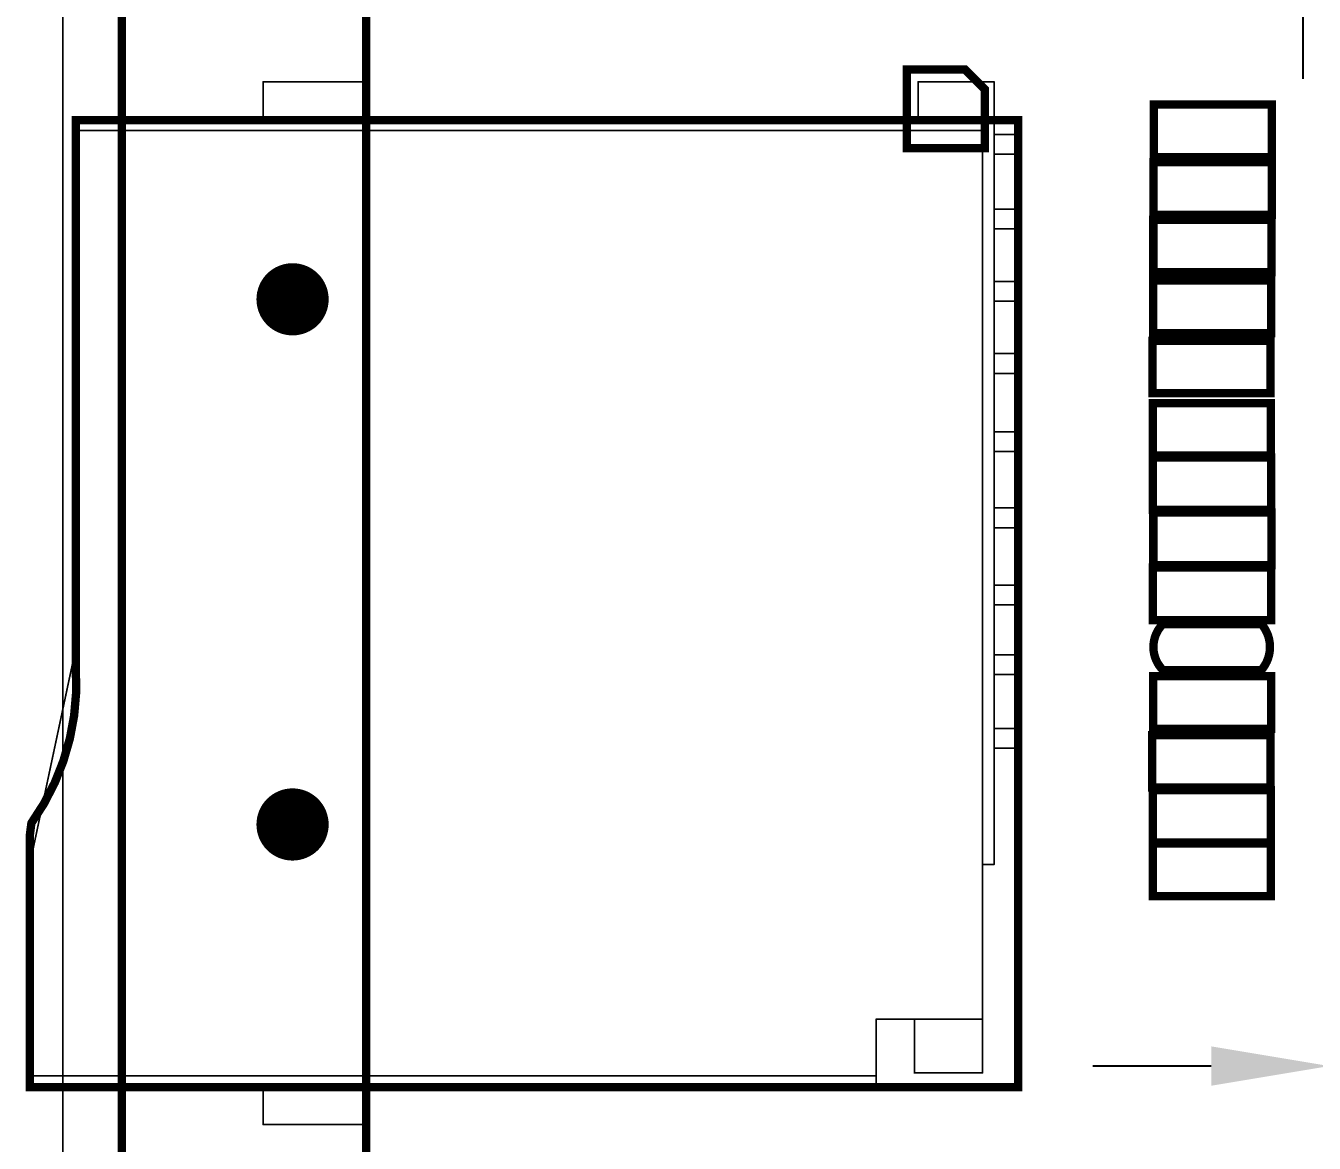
# Model space of a CAD drawing. Extents: x -54 to 75, y -63 to 45.
# Drawn here: x -41.84 to -22.22, y -47.85 to -30.83 of the extents above; entities that cross this region are included whole.
import ezdxf

# ---------------------------------------------------------------- set-up
doc = ezdxf.new("R2010")
doc.units = 0
doc.header["$MEASUREMENT"] = 0
doc.linetypes.add('PADS_DASH_38100', pattern=[0.254, 0.127, -0.127])
doc.linetypes.add('TRMIDX_9', pattern=[2, 1, 1])
doc.layers.get('0').update_dxf_attribs({"linetype": 'CONTINUOUS'})
doc.layers.get('Defpoints').update_dxf_attribs({"linetype": 'CONTINUOUS'})
for name, color, linetype in [('2D_LINE_01', 255, 'CONTINUOUS'), ('BOARD_OUTLINE_00', 254, 'CONTINUOUS'), ('DRIL_NPLTE_THRU_01', 3, 'CONTINUOUS'), ('DRIL_PLTE_THRU_01', 3, 'CONTINUOUS'), ('DRIL_SYMBOL', 254, 'CONTINUOUS'), ('PART_TOP_2DLINE_01', 254, 'CONTINUOUS'), ('PART_TOP_2DLINE_126', 254, 'CONTINUOUS'), ('PART_TOP_COPPER_01', 254, 'CONTINUOUS')]:
    doc.layers.add(name, color=color, linetype=linetype)
doc.dimstyles.get("Standard").update_dxf_attribs({"dimscale": 10, "dimtxt": 0.18, "dimasz": 0.18, "dimexe": 0.18, "dimexo": 0.0625, "dimgap": 0.09, "dimtad": 0, "dimtih": 1, "dimtoh": 1, "dimzin": 0, "dimdsep": 46, "dimtxsty": 'Standard', "dimcen": 0.09, "dimadec": 0, "dimazin": 0, "dimtfac": 1, "dimtofl": 0, "dimtmove": 0, "dimatfit": 3, "dimfxl": 1, "dimtolj": 1, "dimtzin": 0, "dimarcsym": 0})

# ---------------------------------------------------------------- blocks, each defined once
blk = doc.blocks.new('BOARD_1')
at = {"layer": 'BOARD_OUTLINE_00', "const_width": 0.127}
blk.add_lwpolyline([(0, 0), (6.847, 0), (6.847, 4.142), (9.561, 4.142), (9.561, 0.199), (25.267, 0.199, 0.185339), (28.735, 2.042, 0.15749), (29.993, 5.027), (29.993, 32.25, 0.340915), (25.686, 36.557), (-5.758, 36.557, 0.19257), (-8.738, 35.265, 0.140096), (-10.137, 32.77), (-10.137, 10.091), (-10.114, 10.091), (-10.114, 4.314), (-10.243, 4.314, 0.201635), (-8.997, 1.213, 0.196192), (-6.063, -0.004), (0, -0.004)], format="xyb", close=True, dxfattribs=at)
blk = doc.blocks.new('SMOOTH_0$0254')
at = {"const_width": 0.0127}
blk.add_lwpolyline([(-0.00635, 0, 1), (0.00635, 0, 1)], format="xyb", close=True, dxfattribs=at)
blk = doc.blocks.new('DRAWING_5')
at = {"layer": '2D_LINE_01', "const_width": 0.0254}
blk.add_lwpolyline([(0, 0), (0, -3.423)], dxfattribs=at)
at = {"layer": '2D_LINE_01'}
for p in [(0, 0), (0, -3.423)]:
    blk.add_blockref('SMOOTH_0$0254', p, dxfattribs=at)
blk = doc.blocks.new('DRAWING_6')
at = {"layer": '2D_LINE_01', "const_width": 0.0254}
blk.add_lwpolyline([(0, 0), (0, 9.12)], dxfattribs=at)
at = {"layer": '2D_LINE_01'}
for p in [(0, 9.12), (0, 0)]:
    blk.add_blockref('SMOOTH_0$0254', p, dxfattribs=at)
blk = doc.blocks.new('DRAWING_7')
at = {"layer": '2D_LINE_01', "linetype": 'PADS_DASH_38100', "const_width": 0.0254}
blk.add_lwpolyline([(0, 0), (0, 5.72527)], dxfattribs=at)
at = {"layer": '2D_LINE_01'}
for p in [(0, 5.72527), (0, 0)]:
    blk.add_blockref('SMOOTH_0$0254', p, dxfattribs=at)
blk = doc.blocks.new('DRAWING_8')
at = {"layer": '2D_LINE_01', "const_width": 0.0254}
blk.add_lwpolyline([(0, 0), (0, 11.98775)], dxfattribs=at)
at = {"layer": '2D_LINE_01'}
for p in [(0, 11.98775), (0, 0)]:
    blk.add_blockref('SMOOTH_0$0254', p, dxfattribs=at)
blk = doc.blocks.new('DRAWING_9')
at = {"layer": '2D_LINE_01', "const_width": 0.0254}
blk.add_lwpolyline([(0, 0), (0, -8.104)], dxfattribs=at)
at = {"layer": '2D_LINE_01'}
for p in [(0, 0), (0, -8.104)]:
    blk.add_blockref('SMOOTH_0$0254', p, dxfattribs=at)
blk = doc.blocks.new('DRAWING_10')
at = {"layer": '2D_LINE_01', "const_width": 0.0254}
blk.add_lwpolyline([(0, 0), (-0.675, -3.173)], dxfattribs=at)
at = {"layer": '2D_LINE_01'}
for p in [(0, 0), (-0.675, -3.173)]:
    blk.add_blockref('SMOOTH_0$0254', p, dxfattribs=at)
blk = doc.blocks.new('DRAWING_12')
at = {"layer": '2D_LINE_01', "const_width": 0.0254}
blk.add_lwpolyline([(0, 0), (0, -0.592)], dxfattribs=at)
at = {"layer": '2D_LINE_01'}
for p in [(0, 0), (0, -0.592)]:
    blk.add_blockref('SMOOTH_0$0254', p, dxfattribs=at)
blk = doc.blocks.new('DRAWING_13')
at = {"layer": '2D_LINE_01', "const_width": 0.0254}
blk.add_lwpolyline([(0, 0), (0, -0.591866)], dxfattribs=at)
at = {"layer": '2D_LINE_01'}
for p in [(0, 0), (0, -0.591866)]:
    blk.add_blockref('SMOOTH_0$0254', p, dxfattribs=at)
blk = doc.blocks.new('DRAWING_14')
at = {"layer": '2D_LINE_01', "const_width": 0.0254}
blk.add_lwpolyline([(0, 0), (0, 0.591866)], dxfattribs=at)
at = {"layer": '2D_LINE_01'}
for p in [(0, 0.591866), (0, 0)]:
    blk.add_blockref('SMOOTH_0$0254', p, dxfattribs=at)
blk = doc.blocks.new('DRAWING_15')
at = {"layer": '2D_LINE_01', "const_width": 0.0254}
blk.add_lwpolyline([(0, 0), (0, 0.592)], dxfattribs=at)
at = {"layer": '2D_LINE_01'}
for p in [(0, 0.592), (0, 0)]:
    blk.add_blockref('SMOOTH_0$0254', p, dxfattribs=at)
blk = doc.blocks.new('DRAWING_26')
at = {"layer": '2D_LINE_01', "const_width": 0.0254}
blk.add_lwpolyline([(0, 0), (0, 1.01)], dxfattribs=at)
at = {"layer": '2D_LINE_01'}
for p in [(0, 1.01), (0, 0)]:
    blk.add_blockref('SMOOTH_0$0254', p, dxfattribs=at)
blk = doc.blocks.new('DRAWING_28')
at = {"layer": '2D_LINE_01', "const_width": 0.0254}
blk.add_lwpolyline([(0, 0), (0, -0.817)], dxfattribs=at)
at = {"layer": '2D_LINE_01'}
for p in [(0, 0), (0, -0.817)]:
    blk.add_blockref('SMOOTH_0$0254', p, dxfattribs=at)
blk = doc.blocks.new('DRAWING_29')
at = {"layer": '2D_LINE_01', "const_width": 0.0254}
blk.add_lwpolyline([(0, 0), (0, -0.592)], dxfattribs=at)
at = {"layer": '2D_LINE_01'}
for p in [(0, 0), (0, -0.592)]:
    blk.add_blockref('SMOOTH_0$0254', p, dxfattribs=at)
blk = doc.blocks.new('DRAWING_32')
at = {"layer": '2D_LINE_01', "const_width": 0.0254}
blk.add_lwpolyline([(0, 0), (0, 3.177138)], dxfattribs=at)
at = {"layer": '2D_LINE_01'}
for p in [(0, 3.177138), (0, 0)]:
    blk.add_blockref('SMOOTH_0$0254', p, dxfattribs=at)
blk = doc.blocks.new('DRAWING_33')
at = {"layer": '2D_LINE_01', "linetype": 'PADS_DASH_38100', "const_width": 0.0254}
blk.add_lwpolyline([(0, 0), (0, 11.179)], dxfattribs=at)
at = {"layer": '2D_LINE_01'}
for p in [(0, 11.179), (0, 0)]:
    blk.add_blockref('SMOOTH_0$0254', p, dxfattribs=at)
blk = doc.blocks.new('DRAWING_34')
at = {"layer": '2D_LINE_01', "const_width": 0.0254}
blk.add_lwpolyline([(0, 0), (0, 11.921)], dxfattribs=at)
at = {"layer": '2D_LINE_01'}
for p in [(0, 11.921), (0, 0)]:
    blk.add_blockref('SMOOTH_0$0254', p, dxfattribs=at)
blk = doc.blocks.new('DRAWING_35')
at = {"layer": '2D_LINE_01', "const_width": 0.0254}
blk.add_lwpolyline([(0, 0), (0, -0.3)], dxfattribs=at)
at = {"layer": '2D_LINE_01'}
for p in [(0, 0), (0, -0.3)]:
    blk.add_blockref('SMOOTH_0$0254', p, dxfattribs=at)
blk = doc.blocks.new('DRAWING_36')
at = {"layer": '2D_LINE_01', "const_width": 0.0254}
blk.add_lwpolyline([(0, 0), (0, -0.3)], dxfattribs=at)
at = {"layer": '2D_LINE_01'}
for p in [(0, 0), (0, -0.3)]:
    blk.add_blockref('SMOOTH_0$0254', p, dxfattribs=at)
blk = doc.blocks.new('DRAWING_37')
at = {"layer": '2D_LINE_01', "const_width": 0.0254}
blk.add_lwpolyline([(0, 0), (0, -0.3)], dxfattribs=at)
at = {"layer": '2D_LINE_01'}
for p in [(0, 0), (0, -0.3)]:
    blk.add_blockref('SMOOTH_0$0254', p, dxfattribs=at)
blk = doc.blocks.new('DRAWING_38')
at = {"layer": '2D_LINE_01', "const_width": 0.0254}
blk.add_lwpolyline([(0, 0), (0, -0.3)], dxfattribs=at)
at = {"layer": '2D_LINE_01'}
for p in [(0, 0), (0, -0.3)]:
    blk.add_blockref('SMOOTH_0$0254', p, dxfattribs=at)
blk = doc.blocks.new('DRAWING_39')
at = {"layer": '2D_LINE_01', "const_width": 0.0254}
blk.add_lwpolyline([(0, 0), (0, -0.3)], dxfattribs=at)
at = {"layer": '2D_LINE_01'}
for p in [(0, 0), (0, -0.3)]:
    blk.add_blockref('SMOOTH_0$0254', p, dxfattribs=at)
blk = doc.blocks.new('DRAWING_40')
at = {"layer": '2D_LINE_01', "const_width": 0.0254}
blk.add_lwpolyline([(0, 0), (0, -0.3)], dxfattribs=at)
at = {"layer": '2D_LINE_01'}
for p in [(0, 0), (0, -0.3)]:
    blk.add_blockref('SMOOTH_0$0254', p, dxfattribs=at)
blk = doc.blocks.new('DRAWING_41')
at = {"layer": '2D_LINE_01', "const_width": 0.0254}
blk.add_lwpolyline([(0, 0), (0, -0.3)], dxfattribs=at)
at = {"layer": '2D_LINE_01'}
for p in [(0, 0), (0, -0.3)]:
    blk.add_blockref('SMOOTH_0$0254', p, dxfattribs=at)
blk = doc.blocks.new('DRAWING_42')
at = {"layer": '2D_LINE_01', "const_width": 0.0254}
blk.add_lwpolyline([(0, 0), (0, -0.3)], dxfattribs=at)
at = {"layer": '2D_LINE_01'}
for p in [(0, 0), (0, -0.3)]:
    blk.add_blockref('SMOOTH_0$0254', p, dxfattribs=at)
blk = doc.blocks.new('DRAWING_43')
at = {"layer": '2D_LINE_01', "const_width": 0.0254}
blk.add_lwpolyline([(0, 0), (0, -0.3)], dxfattribs=at)
at = {"layer": '2D_LINE_01'}
for p in [(0, 0), (0, -0.3)]:
    blk.add_blockref('SMOOTH_0$0254', p, dxfattribs=at)
blk = doc.blocks.new('DRAWING_45')
at = {"layer": '2D_LINE_01', "const_width": 0.0254}
blk.add_lwpolyline([(0, 0), (1.566, 0)], dxfattribs=at)
at = {"layer": '2D_LINE_01'}
for p in [(0, 0), (1.566, 0)]:
    blk.add_blockref('SMOOTH_0$0254', p, dxfattribs=at)
blk = doc.blocks.new('DRAWING_46')
at = {"layer": '2D_LINE_01', "const_width": 0.0254}
blk.add_lwpolyline([(0, 0), (12.878718, 0)], dxfattribs=at)
at = {"layer": '2D_LINE_01'}
for p in [(0, 0), (12.878718, 0)]:
    blk.add_blockref('SMOOTH_0$0254', p, dxfattribs=at)
blk = doc.blocks.new('DRAWING_51')
at = {"layer": '2D_LINE_01', "linetype": 'PADS_DASH_38100', "const_width": 0.0254}
blk.add_lwpolyline([(0, 0), (12.878718, 0)], dxfattribs=at)
at = {"layer": '2D_LINE_01'}
for p in [(0, 0), (12.878718, 0)]:
    blk.add_blockref('SMOOTH_0$0254', p, dxfattribs=at)
blk = doc.blocks.new('DRAWING_52')
at = {"layer": '2D_LINE_01', "const_width": 0.0254}
blk.add_lwpolyline([(0, 0), (1.036, 0)], dxfattribs=at)
at = {"layer": '2D_LINE_01'}
for p in [(0, 0), (1.036, 0)]:
    blk.add_blockref('SMOOTH_0$0254', p, dxfattribs=at)
blk = doc.blocks.new('DRAWING_53')
at = {"layer": '2D_LINE_01', "const_width": 0.0254}
blk.add_lwpolyline([(0, 0), (1.621, 0)], dxfattribs=at)
at = {"layer": '2D_LINE_01'}
for p in [(0, 0), (1.621, 0)]:
    blk.add_blockref('SMOOTH_0$0254', p, dxfattribs=at)
blk = doc.blocks.new('DRAWING_56')
at = {"layer": '2D_LINE_01', "const_width": 0.0254}
blk.add_lwpolyline([(0, 0), (0.176, 0)], dxfattribs=at)
at = {"layer": '2D_LINE_01'}
for p in [(0, 0), (0.176, 0)]:
    blk.add_blockref('SMOOTH_0$0254', p, dxfattribs=at)
blk = doc.blocks.new('DRAWING_57')
at = {"layer": '2D_LINE_01', "const_width": 0.0254}
blk.add_lwpolyline([(0, 0), (0.324, 0)], dxfattribs=at)
at = {"layer": '2D_LINE_01'}
for p in [(0, 0), (0.324, 0)]:
    blk.add_blockref('SMOOTH_0$0254', p, dxfattribs=at)
blk = doc.blocks.new('DRAWING_58')
at = {"layer": '2D_LINE_01', "const_width": 0.0254}
blk.add_lwpolyline([(0, 0), (0.324, 0)], dxfattribs=at)
at = {"layer": '2D_LINE_01'}
for p in [(0, 0), (0.324, 0)]:
    blk.add_blockref('SMOOTH_0$0254', p, dxfattribs=at)
blk = doc.blocks.new('DRAWING_59')
at = {"layer": '2D_LINE_01', "const_width": 0.0254}
blk.add_lwpolyline([(0, 0), (0.324, 0)], dxfattribs=at)
at = {"layer": '2D_LINE_01'}
for p in [(0, 0), (0.324, 0)]:
    blk.add_blockref('SMOOTH_0$0254', p, dxfattribs=at)
blk = doc.blocks.new('DRAWING_60')
at = {"layer": '2D_LINE_01', "const_width": 0.0254}
blk.add_lwpolyline([(0, 0), (0.324, 0)], dxfattribs=at)
at = {"layer": '2D_LINE_01'}
for p in [(0, 0), (0.324, 0)]:
    blk.add_blockref('SMOOTH_0$0254', p, dxfattribs=at)
blk = doc.blocks.new('DRAWING_61')
at = {"layer": '2D_LINE_01', "const_width": 0.0254}
blk.add_lwpolyline([(0, 0), (0.324, 0)], dxfattribs=at)
at = {"layer": '2D_LINE_01'}
for p in [(0, 0), (0.324, 0)]:
    blk.add_blockref('SMOOTH_0$0254', p, dxfattribs=at)
blk = doc.blocks.new('DRAWING_62')
at = {"layer": '2D_LINE_01', "const_width": 0.0254}
blk.add_lwpolyline([(0, 0), (0.324, 0)], dxfattribs=at)
at = {"layer": '2D_LINE_01'}
for p in [(0, 0), (0.324, 0)]:
    blk.add_blockref('SMOOTH_0$0254', p, dxfattribs=at)
blk = doc.blocks.new('DRAWING_63')
at = {"layer": '2D_LINE_01', "const_width": 0.0254}
blk.add_lwpolyline([(0, 0), (0.324, 0)], dxfattribs=at)
at = {"layer": '2D_LINE_01'}
for p in [(0, 0), (0.324, 0)]:
    blk.add_blockref('SMOOTH_0$0254', p, dxfattribs=at)
blk = doc.blocks.new('DRAWING_64')
at = {"layer": '2D_LINE_01', "const_width": 0.0254}
blk.add_lwpolyline([(0, 0), (0.324, 0)], dxfattribs=at)
at = {"layer": '2D_LINE_01'}
for p in [(0, 0), (0.324, 0)]:
    blk.add_blockref('SMOOTH_0$0254', p, dxfattribs=at)
blk = doc.blocks.new('DRAWING_65')
at = {"layer": '2D_LINE_01', "const_width": 0.0254}
blk.add_lwpolyline([(0, 0), (0.324, 0)], dxfattribs=at)
at = {"layer": '2D_LINE_01'}
for p in [(0, 0), (0.324, 0)]:
    blk.add_blockref('SMOOTH_0$0254', p, dxfattribs=at)
blk = doc.blocks.new('DRAWING_66')
at = {"layer": '2D_LINE_01', "const_width": 0.0254}
blk.add_lwpolyline([(0, 0), (0.324, 0)], dxfattribs=at)
at = {"layer": '2D_LINE_01'}
for p in [(0, 0), (0.324, 0)]:
    blk.add_blockref('SMOOTH_0$0254', p, dxfattribs=at)
blk = doc.blocks.new('DRAWING_67')
at = {"layer": '2D_LINE_01', "const_width": 0.0254}
blk.add_lwpolyline([(0, 0), (0.324, 0)], dxfattribs=at)
at = {"layer": '2D_LINE_01'}
for p in [(0, 0), (0.324, 0)]:
    blk.add_blockref('SMOOTH_0$0254', p, dxfattribs=at)
blk = doc.blocks.new('DRAWING_68')
at = {"layer": '2D_LINE_01', "const_width": 0.0254}
blk.add_lwpolyline([(0, 0), (0.324, 0)], dxfattribs=at)
at = {"layer": '2D_LINE_01'}
for p in [(0, 0), (0.324, 0)]:
    blk.add_blockref('SMOOTH_0$0254', p, dxfattribs=at)
blk = doc.blocks.new('DRAWING_69')
at = {"layer": '2D_LINE_01', "const_width": 0.0254}
blk.add_lwpolyline([(0, 0), (0.324, 0)], dxfattribs=at)
at = {"layer": '2D_LINE_01'}
for p in [(0, 0), (0.324, 0)]:
    blk.add_blockref('SMOOTH_0$0254', p, dxfattribs=at)
blk = doc.blocks.new('DRAWING_70')
at = {"layer": '2D_LINE_01', "const_width": 0.0254}
blk.add_lwpolyline([(0, 0), (0.324, 0)], dxfattribs=at)
at = {"layer": '2D_LINE_01'}
for p in [(0, 0), (0.324, 0)]:
    blk.add_blockref('SMOOTH_0$0254', p, dxfattribs=at)
blk = doc.blocks.new('DRAWING_71')
at = {"layer": '2D_LINE_01', "const_width": 0.0254}
blk.add_lwpolyline([(0, 0), (0.324, 0)], dxfattribs=at)
at = {"layer": '2D_LINE_01'}
for p in [(0, 0), (0.324, 0)]:
    blk.add_blockref('SMOOTH_0$0254', p, dxfattribs=at)
blk = doc.blocks.new('DRAWING_72')
at = {"layer": '2D_LINE_01', "const_width": 0.0254}
blk.add_lwpolyline([(0, 0), (0.324, 0)], dxfattribs=at)
at = {"layer": '2D_LINE_01'}
for p in [(0, 0), (0.324, 0)]:
    blk.add_blockref('SMOOTH_0$0254', p, dxfattribs=at)
blk = doc.blocks.new('DRAWING_73')
at = {"layer": '2D_LINE_01', "const_width": 0.0254}
blk.add_lwpolyline([(0, 0), (0.324, 0)], dxfattribs=at)
at = {"layer": '2D_LINE_01'}
for p in [(0, 0), (0.324, 0)]:
    blk.add_blockref('SMOOTH_0$0254', p, dxfattribs=at)
blk = doc.blocks.new('DRAWING_74')
at = {"layer": '2D_LINE_01', "const_width": 0.0254}
blk.add_lwpolyline([(0, 0), (0.324, 0)], dxfattribs=at)
at = {"layer": '2D_LINE_01'}
for p in [(0, 0), (0.324, 0)]:
    blk.add_blockref('SMOOTH_0$0254', p, dxfattribs=at)
blk = doc.blocks.new('DRAWING_75')
at = {"layer": '2D_LINE_01', "linetype": 'PADS_DASH_38100', "const_width": 0.0254}
blk.add_lwpolyline([(0, 0), (13.824, 0)], dxfattribs=at)
at = {"layer": '2D_LINE_01'}
for p in [(0, 0), (13.824, 0)]:
    blk.add_blockref('SMOOTH_0$0254', p, dxfattribs=at)
blk = doc.blocks.new('DRAWING_76')
at = {"layer": '2D_LINE_01', "const_width": 0.0254}
blk.add_lwpolyline([(0, 0), (-14.000922, 0)], dxfattribs=at)
at = {"layer": '2D_LINE_01'}
for p in [(-14.000922, 0), (0, 0)]:
    blk.add_blockref('SMOOTH_0$0254', p, dxfattribs=at)
blk = doc.blocks.new('DRAWING_77')
at = {"layer": '2D_LINE_01', "const_width": 0.0254}
blk.add_lwpolyline([(0, 0), (-1.155, 0)], dxfattribs=at)
at = {"layer": '2D_LINE_01'}
for p in [(-1.155, 0), (0, 0)]:
    blk.add_blockref('SMOOTH_0$0254', p, dxfattribs=at)
blk = doc.blocks.new('DRAWING_78')
at = {"layer": '2D_LINE_01', "const_width": 0.0254}
blk.add_lwpolyline([(0, 0), (-1.566, 0)], dxfattribs=at)
at = {"layer": '2D_LINE_01'}
for p in [(-1.566, 0), (0, 0)]:
    blk.add_blockref('SMOOTH_0$0254', p, dxfattribs=at)
blk = doc.blocks.new('DRAWING_108')
at = {"layer": '2D_LINE_01', "const_width": 0.0254}
blk.add_lwpolyline([(0, 0), (0, -3.423)], dxfattribs=at)
at = {"layer": '2D_LINE_01'}
for p in [(0, 0), (0, -3.423)]:
    blk.add_blockref('SMOOTH_0$0254', p, dxfattribs=at)
blk = doc.blocks.new('DRAWING_109')
at = {"layer": '2D_LINE_01', "const_width": 0.0254}
blk.add_lwpolyline([(0, 0), (0, -8.104)], dxfattribs=at)
at = {"layer": '2D_LINE_01'}
for p in [(0, 0), (0, -8.104)]:
    blk.add_blockref('SMOOTH_0$0254', p, dxfattribs=at)
blk = doc.blocks.new('DRAWING_111')
at = {"layer": '2D_LINE_01', "const_width": 0.0254}
blk.add_lwpolyline([(0, 0), (0, -0.3)], dxfattribs=at)
at = {"layer": '2D_LINE_01'}
for p in [(0, 0), (0, -0.3)]:
    blk.add_blockref('SMOOTH_0$0254', p, dxfattribs=at)
blk = doc.blocks.new('DRAWING_112')
at = {"layer": '2D_LINE_01', "const_width": 0.0254}
blk.add_lwpolyline([(0, 0), (0, -0.3)], dxfattribs=at)
at = {"layer": '2D_LINE_01'}
for p in [(0, 0), (0, -0.3)]:
    blk.add_blockref('SMOOTH_0$0254', p, dxfattribs=at)
blk = doc.blocks.new('DRAWING_113')
at = {"layer": '2D_LINE_01', "const_width": 0.0254}
blk.add_lwpolyline([(0, 0), (0, -0.3)], dxfattribs=at)
at = {"layer": '2D_LINE_01'}
for p in [(0, 0), (0, -0.3)]:
    blk.add_blockref('SMOOTH_0$0254', p, dxfattribs=at)
blk = doc.blocks.new('DRAWING_114')
at = {"layer": '2D_LINE_01', "const_width": 0.0254}
blk.add_lwpolyline([(0, 0), (0, -0.3)], dxfattribs=at)
at = {"layer": '2D_LINE_01'}
for p in [(0, 0), (0, -0.3)]:
    blk.add_blockref('SMOOTH_0$0254', p, dxfattribs=at)
blk = doc.blocks.new('DRAWING_115')
at = {"layer": '2D_LINE_01', "const_width": 0.0254}
blk.add_lwpolyline([(0, 0), (0, -0.3)], dxfattribs=at)
at = {"layer": '2D_LINE_01'}
for p in [(0, 0), (0, -0.3)]:
    blk.add_blockref('SMOOTH_0$0254', p, dxfattribs=at)
blk = doc.blocks.new('DRAWING_116')
at = {"layer": '2D_LINE_01', "const_width": 0.0254}
blk.add_lwpolyline([(0, 0), (0, -0.3)], dxfattribs=at)
at = {"layer": '2D_LINE_01'}
for p in [(0, 0), (0, -0.3)]:
    blk.add_blockref('SMOOTH_0$0254', p, dxfattribs=at)
blk = doc.blocks.new('DRAWING_117')
at = {"layer": '2D_LINE_01', "const_width": 0.0254}
blk.add_lwpolyline([(0, 0), (0, -0.3)], dxfattribs=at)
at = {"layer": '2D_LINE_01'}
for p in [(0, 0), (0, -0.3)]:
    blk.add_blockref('SMOOTH_0$0254', p, dxfattribs=at)
blk = doc.blocks.new('DRAWING_118')
at = {"layer": '2D_LINE_01', "const_width": 0.0254}
blk.add_lwpolyline([(0, 0), (0, -0.3)], dxfattribs=at)
at = {"layer": '2D_LINE_01'}
for p in [(0, 0), (0, -0.3)]:
    blk.add_blockref('SMOOTH_0$0254', p, dxfattribs=at)
blk = doc.blocks.new('DRAWING_119')
at = {"layer": '2D_LINE_01', "const_width": 0.0254}
blk.add_lwpolyline([(0, 0), (0, -0.3)], dxfattribs=at)
at = {"layer": '2D_LINE_01'}
for p in [(0, 0), (0, -0.3)]:
    blk.add_blockref('SMOOTH_0$0254', p, dxfattribs=at)
blk = doc.blocks.new('DRAWING_120')
at = {"layer": '2D_LINE_01', "const_width": 0.0254}
blk.add_lwpolyline([(0, 0), (12.878718, 0)], dxfattribs=at)
at = {"layer": '2D_LINE_01'}
for p in [(0, 0), (12.878718, 0)]:
    blk.add_blockref('SMOOTH_0$0254', p, dxfattribs=at)
blk = doc.blocks.new('DRAWING_121')
at = {"layer": '2D_LINE_01', "const_width": 0.0254}
blk.add_lwpolyline([(0, 0), (-14.000922, 0)], dxfattribs=at)
at = {"layer": '2D_LINE_01'}
for p in [(-14.000922, 0), (0, 0)]:
    blk.add_blockref('SMOOTH_0$0254', p, dxfattribs=at)
blk = doc.blocks.new('DRAWING_144')
at = {"layer": '2D_LINE_01', "const_width": 0.127}
blk.add_lwpolyline([(32.098, 27.053), (0.914, 27.053, 0.207545), (-2.298, 25.8, 0.141876), (-3.705, 23.277), (-0.01, 23.277), (-0.01, 0), (0, 0), (0, -5.196), (-3.834, -5.196, 0.220322), (-2.385, -8.461, 0.188952), (0.433, -9.499), (1.594, -9.499), (1.594, -10.383), (13.284, -10.383), (13.284, -9.288), (31.154, -9.288)], format="xyb", dxfattribs=at)
blk = doc.blocks.new('SMOOTH_0$127')
at = {"const_width": 0.0635}
blk.add_lwpolyline([(-0.03175, 0, 1), (0.03175, 0, 1)], format="xyb", close=True, dxfattribs=at)
blk = doc.blocks.new('PART_BODY_TOP_215')
at = {"layer": 'PART_TOP_2DLINE_126', "const_width": 0.127}
blk.add_lwpolyline([(-0.898, 0.408), (-0.898, -0.392), (0.902, -0.392), (0.902, 0.408)], close=True, dxfattribs=at)
at = {"layer": 'PART_TOP_2DLINE_126'}
for p in [(-0.898, 0.408), (0.902, 0.408), (-0.898, -0.392), (0.902, -0.392)]:
    blk.add_blockref('SMOOTH_0$127', p, dxfattribs=at)
blk = doc.blocks.new('DRIL_HOLE_0')
blk.add_lwpolyline([(0, 0, 1), (0, 0, 1)], format="xyb", close=True)
blk = doc.blocks.new('STK_TOP_10')
at = {"layer": 'DRIL_PLTE_THRU_01'}
blk.add_blockref('DRIL_HOLE_0', (0, 0), dxfattribs=at)
blk = doc.blocks.new('SYM_TOP_7')
for name, p in [('PART_BODY_TOP_215', (0, 0)), ('STK_TOP_10', (-0.448, 0.008)), ('STK_TOP_10', (0.452, 0.008))]:
    blk.add_blockref(name, p)
blk = doc.blocks.new('PART_TOP_8')
blk.add_blockref('SYM_TOP_7', (0, 0))
blk = doc.blocks.new('PART_TOP_9')
blk.add_blockref('SYM_TOP_7', (0, 0))
blk = doc.blocks.new('PART_TOP_11')
blk.add_blockref('SYM_TOP_7', (0, 0))
blk = doc.blocks.new('PART_TOP_12')
blk.add_blockref('SYM_TOP_7', (0, 0))
blk = doc.blocks.new('PART_TOP_17')
blk.add_blockref('SYM_TOP_7', (0, 0))
blk = doc.blocks.new('PART_TOP_18')
blk.add_blockref('SYM_TOP_7', (0, 0))
blk = doc.blocks.new('PART_TOP_19')
blk.add_blockref('SYM_TOP_7', (0, 0))
blk = doc.blocks.new('PART_TOP_20')
blk.add_blockref('SYM_TOP_7', (0, 0))
blk = doc.blocks.new('PART_TOP_21')
blk.add_blockref('SYM_TOP_7', (0, 0))
blk = doc.blocks.new('PART_TOP_22')
blk.add_blockref('SYM_TOP_7', (0, 0))
blk = doc.blocks.new('PART_TOP_23')
blk.add_blockref('SYM_TOP_7', (0, 0))
blk = doc.blocks.new('PART_BODY_TOP_216')
at = {"layer": 'PART_TOP_2DLINE_126', "const_width": 0.127}
blk.add_lwpolyline([(0.755, -0.347, 0.414214), (0.755, 0.353), (-0.745, 0.353, 0.373387), (-0.745, -0.347)], format="xyb", close=True, dxfattribs=at)
at = {"layer": 'PART_TOP_2DLINE_126'}
for p in [(-0.745, 0.353), (0.755, 0.353), (-0.745, -0.347), (0.755, -0.347)]:
    blk.add_blockref('SMOOTH_0$127', p, dxfattribs=at)
blk = doc.blocks.new('SYM_TOP_8')
for name, p in [('PART_BODY_TOP_216', (0, 0)), ('STK_TOP_10', (-0.445, 0.003)), ('STK_TOP_10', (0.455, 0.003))]:
    blk.add_blockref(name, p)
blk = doc.blocks.new('PART_TOP_24')
blk.add_blockref('SYM_TOP_8', (0, 0))
blk = doc.blocks.new('PART_TOP_25')
blk.add_blockref('SYM_TOP_7', (0, 0))
blk = doc.blocks.new('PART_TOP_26')
blk.add_blockref('SYM_TOP_7', (0, 0))
blk = doc.blocks.new('PART_BODY_TOP_218')
at = {"layer": 'PART_TOP_2DLINE_01', "const_width": 0.127}
blk.add_lwpolyline([(8.001, -0.7), (8.001, 14.351), (-6.731, 14.351), (-6.731, 0), (1.631, 0, -0.171831), (3.979, -0.678), (4.151, -0.7)], format="xyb", close=True, dxfattribs=at)
at = {"layer": 'PART_TOP_COPPER_01', "linetype": 'TRMIDX_9', "const_width": 0.127}
blk.add_lwpolyline([(-6.3, 13.843), (-7.2, 13.843), (-7.5, 13.543), (-7.5, 12.654), (-6.3, 12.654)], close=True, dxfattribs=at)
at = {"layer": 'PART_TOP_2DLINE_01'}
for p in [(-6.731, 14.351), (8.001, 14.351), (-6.731, 0), (1.631, 0), (3.979, -0.678), (4.151, -0.7), (8.001, -0.7)]:
    blk.add_blockref('SMOOTH_0$127', p, dxfattribs=at)
at = {"layer": 'PART_TOP_COPPER_01'}
for p in [(-7.2, 13.843), (-6.3, 13.843), (-7.5, 13.543), (-7.5, 12.654), (-6.3, 12.654)]:
    blk.add_blockref('SMOOTH_0$127', p, dxfattribs=at)
blk = doc.blocks.new('STK_TOP_12')
at = {"layer": 'DRIL_PLTE_THRU_01'}
blk.add_blockref('DRIL_HOLE_0', (0, 0), dxfattribs=at)
blk = doc.blocks.new('STK_TOP_13')
at = {"layer": 'DRIL_PLTE_THRU_01'}
blk.add_blockref('DRIL_HOLE_0', (0, 0), dxfattribs=at)
blk = doc.blocks.new('STK_TOP_14')
at = {"layer": 'DRIL_PLTE_THRU_01'}
blk.add_blockref('DRIL_HOLE_0', (0, 0), dxfattribs=at)
blk = doc.blocks.new('STK_TOP_15')
at = {"layer": 'DRIL_PLTE_THRU_01'}
blk.add_blockref('DRIL_HOLE_0', (0, 0), dxfattribs=at)
blk = doc.blocks.new('STK_TOP_16')
at = {"layer": 'DRIL_PLTE_THRU_01'}
blk.add_blockref('DRIL_HOLE_0', (0, 0), dxfattribs=at)
blk = doc.blocks.new('DRIL_SYMBOL_1$1')
at = {"layer": 'DRIL_SYMBOL', "const_width": 0.0508}
for points in [[(0, -0.254), (0, 0.254)], [(-0.254, 0), (0.254, 0)]]:
    blk.add_lwpolyline(points, dxfattribs=at)
blk = doc.blocks.new('DRIL_HOLE_1$1')
at = {"const_width": 0.55}
blk.add_lwpolyline([(-0.275, 0, 1), (0.275, 0, 1)], format="xyb", close=True, dxfattribs=at)
blk.add_blockref('DRIL_SYMBOL_1$1', (0, 0))
blk = doc.blocks.new('STK_TOP_17')
at = {"layer": 'DRIL_NPLTE_THRU_01'}
blk.add_blockref('DRIL_HOLE_1$1', (0, 0), dxfattribs=at)
blk = doc.blocks.new('SYM_TOP_10')
for name, p in [('PART_BODY_TOP_218', (0, 0)), ('STK_TOP_13', (-5.6, 14)), ('STK_TOP_13', (-4.5, 14)), ('STK_TOP_13', (-3.4, 14)), ('STK_TOP_13', (-2.3, 14)), ('STK_TOP_13', (-1.2, 14)), ('STK_TOP_13', (-0.1, 14)), ('STK_TOP_13', (1, 14)), ('STK_TOP_13', (2.1, 14)), ('STK_TOP_12', (3.199892, 13.999972)), ('STK_TOP_14', (-6.9, 13.3)), ('STK_TOP_16', (7.9, 13.3)), ('STK_TOP_17', (-4, 3.3)), ('STK_TOP_17', (4, 3.3)), ('STK_TOP_15', (-6.9, 3.7)), ('STK_TOP_15', (8.8, 3.7))]:
    blk.add_blockref(name, p)
blk = doc.blocks.new('PART_TOP_28')
blk.add_blockref('SYM_TOP_10', (0, 0))
blk = doc.blocks.new('*D323')
at = {"color": 0, "linetype": 'Continuous', "lineweight": -2, "transparency": 16777216}
for p, q in [((-22.392, -22.7), (-22.392, -20.9)), ((-22.392, -20.9), (-20.592, -20.9)), ((-22.612, -24.5), (-24.192, -24.5)), ((-22.612, -28.036), (-24.192, -28.036)), ((-22.392, -29.836), (-22.392, -31.636))]:
    blk.add_line(p, q, dxfattribs=at)
at = {"color": 0, "linetype": 'Continuous', "transparency": 16777216}
for points in [[(-22.692, -22.7), (-22.092, -22.7), (-22.392, -24.5)], [(-22.692, -29.836), (-22.092, -29.836), (-22.392, -28.036)]]:
    blk.add_solid(points, dxfattribs=at)
at = {"layer": 'Defpoints', "color": 0, "linetype": 'Continuous', "transparency": 16777216}
for p in [(-22.392, -24.5), (-21.987, -24.5), (-21.987, -28.036)]:
    blk.add_point(p, dxfattribs=at)
at = {"color": 0, "linetype": 'Continuous', "transparency": 16777216, "insert": (-15.192, -20.9), "char_height": 1.8, "attachment_point": 5}
blk.add_mtext('\\A1;3.54mm', dxfattribs=at)
blk = doc.blocks.new('*D324')
at = {"color": 0, "linetype": 'Continuous', "lineweight": -2, "transparency": 16777216}
for p, q in [((-21.987, -31.536), (-21.987, -48.477)), ((-9.765, -31.539), (-9.765, -48.477)), ((-23.787, -46.677), (-25.587, -46.677)), ((-7.965, -46.677), (-6.165, -46.677))]:
    blk.add_line(p, q, dxfattribs=at)
at = {"color": 0, "linetype": 'Continuous', "transparency": 16777216}
for points in [[(-23.787, -46.377), (-23.787, -46.977), (-21.987, -46.677)], [(-7.965, -46.377), (-7.965, -46.977), (-9.765, -46.677)]]:
    blk.add_solid(points, dxfattribs=at)
at = {"layer": 'Defpoints', "color": 0, "linetype": 'Continuous', "transparency": 16777216}
for p in [(-21.987, -30.911), (-9.765, -30.914), (-9.765, -46.677)]:
    blk.add_point(p, dxfattribs=at)
at = {"color": 0, "linetype": 'Continuous', "transparency": 16777216, "insert": (-15.876, -46.677), "char_height": 1.8, "attachment_point": 5}
blk.add_mtext('\\A1;12.22mm', dxfattribs=at)

msp = doc.modelspace()

# ---------------------------------------------------------------- block references
for name, p in [('BOARD_1', (-30.244, -61.057)), ('DRAWING_144', (-36.647, -51.557)), ('DRAWING_8', (-41.28, -41.25)), ('DRAWING_12', (-38.228, -31.684)), ('DRAWING_78', (-36.662, -31.684)), ('DRAWING_15', (-36.662, -32.276)), ('DRAWING_29', (-28.248, -31.684)), ('DRAWING_77', (-27.094, -31.684)), ('DRAWING_34', (-27.094, -43.605)), ('PART_TOP_11', (-23.764, -32.44)), ('DRAWING_109', (-41.102, -32.316)), ('DRAWING_121', (-27.101, -32.316)), ('DRAWING_9', (-41.095, -32.276)), ('DRAWING_76', (-27.094, -32.276)), ('DRAWING_75', (-41.095, -32.426)), ('DRAWING_33', (-27.27, -43.605)), ('DRAWING_74', (-27.094, -32.487)), ('DRAWING_111', (-26.778, -32.528)), ('DRAWING_35', (-26.77, -32.487)), ('DRAWING_73', (-27.094, -32.787)), ('PART_TOP_12', (-23.765, -33.318)), ('DRAWING_72', (-27.094, -33.624)), ('DRAWING_112', (-26.778, -33.665)), ('DRAWING_36', (-26.77, -33.624)), ('PART_TOP_9', (-23.77, -34.194)), ('DRAWING_71', (-27.094, -33.924)), ('DRAWING_70', (-27.094, -34.724)), ('DRAWING_37', (-26.77, -34.724)), ('PART_TOP_8', (-23.773, -35.12)), ('DRAWING_113', (-26.778, -34.765)), ('DRAWING_69', (-27.094, -35.024)), ('DRAWING_68', (-27.094, -35.825)), ('DRAWING_114', (-26.778, -35.865)), ('DRAWING_38', (-26.77, -35.825)), ('DRAWING_67', (-27.094, -36.125)), ('PART_TOP_20', (-23.78, -36.985)), ('DRAWING_66', (-27.094, -37.016)), ('DRAWING_115', (-26.778, -37.057)), ('DRAWING_39', (-26.77, -37.016)), ('DRAWING_65', (-27.094, -37.316)), ('DRAWING_64', (-27.094, -38.176)), ('DRAWING_116', (-26.778, -38.217)), ('DRAWING_40', (-26.77, -38.176)), ('DRAWING_63', (-27.094, -38.476)), ('PART_TOP_23', (-23.777, -39.492)), ('DRAWING_62', (-27.094, -39.35)), ('DRAWING_117', (-26.778, -39.39)), ('DRAWING_41', (-26.77, -39.35)), ('DRAWING_61', (-27.094, -39.65)), ('DRAWING_10', (-41.095, -40.379)), ('DRAWING_60', (-27.094, -40.413)), ('DRAWING_42', (-26.77, -40.413)), ('DRAWING_118', (-26.778, -40.454)), ('DRAWING_59', (-27.094, -40.713)), ('PART_TOP_17', (-23.775, -41.146)), ('DRAWING_7', (-41.28, -46.976)), ('DRAWING_58', (-27.094, -41.537)), ('DRAWING_119', (-26.778, -41.577)), ('DRAWING_43', (-26.77, -41.537)), ('DRAWING_57', (-27.094, -41.837)), ('PART_TOP_26', (-23.778, -43.696)), ('DRAWING_5', (-41.769, -43.552)), ('DRAWING_108', (-41.777, -43.593)), ('DRAWING_32', (-27.27, -46.782)), ('DRAWING_56', (-27.27, -43.605)), ('DRAWING_26', (-28.891, -46.976)), ('DRAWING_53', (-28.891, -45.965)), ('DRAWING_28', (-28.307, -45.965)), ('DRAWING_51', (-41.769, -46.826)), ('DRAWING_52', (-28.307, -46.782)), ('DRAWING_120', (-41.777, -47.016)), ('DRAWING_46', (-41.769, -46.976)), ('DRAWING_6', (-41.28, -56.096)), ('DRAWING_13', (-38.228, -46.976)), ('DRAWING_14', (-36.662, -47.567)), ('DRAWING_45', (-38.228, -47.567))]:
    msp.add_blockref(name, p)
for name, p, rotation in [('PART_TOP_28', (-41.079, -38.997), 270), ('PART_TOP_25', (-23.78, -36.021), 180), ('PART_TOP_19', (-23.773, -37.797), 180), ('PART_TOP_21', (-23.766, -38.639), 180), ('PART_TOP_24', (-23.767, -40.291), 180), ('PART_TOP_18', (-23.783, -42.028), 180), ('PART_TOP_22', (-23.776, -42.866), 180)]:
    msp.add_blockref(name, p, dxfattribs=dict(rotation=rotation))

# ---------------------------------------------------------------- dimensions: what is measured, and where the dimension line sits
at = {"linetype": 'Continuous'}
dim = msp.add_linear_dim(base=(-22.392, -24.5), p1=(-21.987, -28.036), p2=(-21.987, -24.5), angle=90, dimstyle='Standard', override={"dimpost": 'mm'}, dxfattribs=at)
dim.commit()
dim.dimension.update_dxf_attribs({"geometry": '*D323', "text_midpoint": (-15.192, -20.9)})
dim = msp.add_linear_dim(base=(-9.765, -46.677), p1=(-21.987, -30.911), p2=(-9.765, -30.914), dimstyle='Standard', override={"dimpost": 'mm'}, dxfattribs=at)
dim.commit()
dim.dimension.update_dxf_attribs({"geometry": '*D324', "text_midpoint": (-15.876, -46.677)})

doc.saveas('drawing.dxf')
